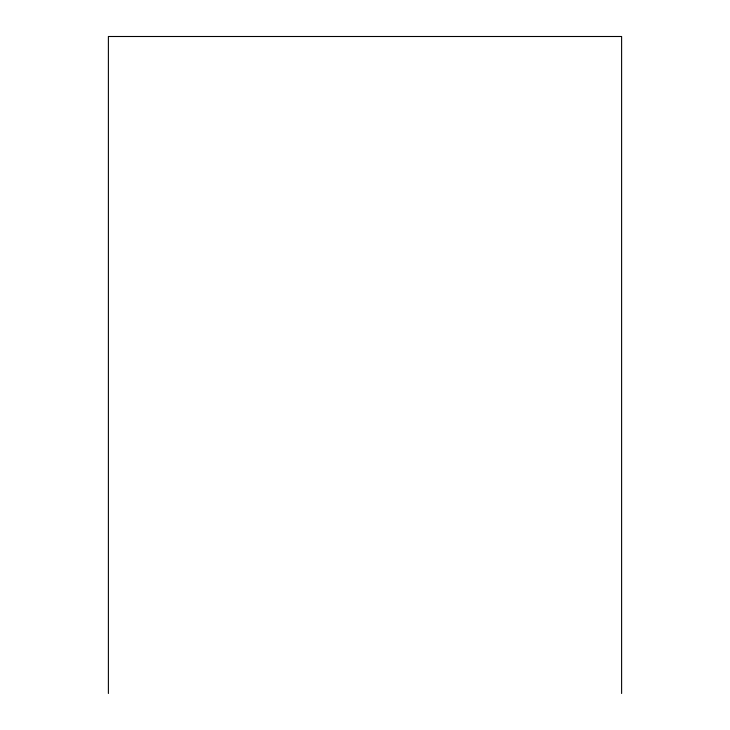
<?xml version="1.0" encoding="UTF-8"?>
<svg xmlns="http://www.w3.org/2000/svg" width="730" height="730" viewBox="0 0 730 730"><rect width="100%" height="100%" fill="white"/><g stroke="black" fill="none" stroke-linecap="round" stroke-linejoin="round"><path stroke-width="1.09" d="M621.613 693.5L621.613 36.5L108.387 36.5L108.387 693.5"/></g></svg>
